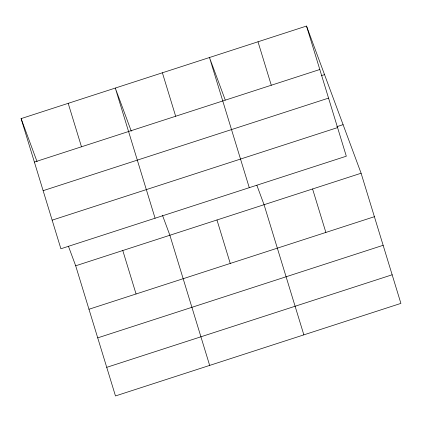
<?xml version="1.0" encoding="UTF-8"?>
<svg xmlns="http://www.w3.org/2000/svg" width="422" height="422" viewBox="0 0 422 422"><rect width="100%" height="100%" fill="white"/><g stroke="black" fill="none" stroke-linecap="round" stroke-linejoin="round"><path stroke-width="0.63" d="M306.52 26.048L346.314 156.203L60.895 248.764L21.1 118.608L306.52 26.048L361.105 173.236L400.9 303.392L115.48 395.952L75.686 265.797L68.48 246.369M34.388 162.064L319.807 69.503M321.427 75.628L324.534 74.62M43.134 190.675L328.553 98.115M336.872 126.679L343.091 124.664M52.149 220.152L337.568 127.592M75.686 265.797L361.105 173.236M88.973 309.252L374.393 216.697M97.719 337.864L383.139 245.303M106.729 367.34L392.154 274.785M225.237 100.019L209.476 57.519L249.27 187.674M256.861 185.279L264.061 204.707L303.856 334.862M131.274 131.168L115.29 88.061L155.08 218.221M162.444 215.215L169.876 235.249L209.665 365.41M21.1 118.608L37.089 161.716M312.586 188.972L325.874 232.432M258 41.783L271.288 85.239M216.971 219.978L230.254 263.439M162.386 72.79L175.668 116.25M122.781 250.526L136.069 293.981M68.195 103.332L81.483 146.793"/></g></svg>
